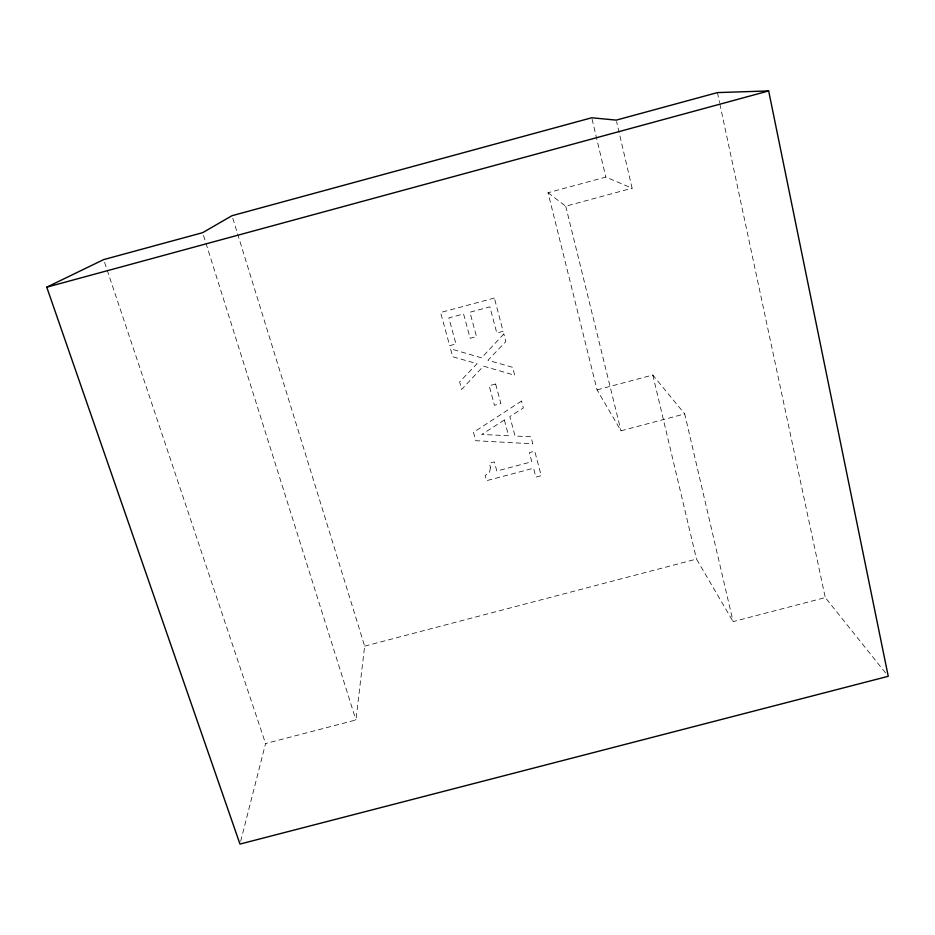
<?xml version="1.0" encoding="UTF-8"?>
<svg xmlns="http://www.w3.org/2000/svg" width="935" height="935" viewBox="0 0 935 935"><rect width="100%" height="100%" fill="white"/><g stroke="black" fill="none" stroke-linecap="round" stroke-linejoin="round"><path stroke-width="0.7" stroke-dasharray="4.67 3.51" d="M240.692 841.278L265.575 743.547L355.931 719.985L364.65 646.132L232.441 217.107M885.55 672.919L825.278 597.57L733.11 621.611L684.712 413.913L620.992 430.825L597.068 389.872L548.039 192.739L605.822 177.077L632.118 188.239L616.574 121.55M548.039 192.739L565.722 206.203L632.118 188.239M597.068 389.872L652.805 375.017L684.712 413.913M364.65 646.132L696.505 559.072L733.11 621.611M104.58 262.373L265.575 743.547M203.503 235.456L355.931 719.985M565.722 206.203L620.992 430.825M592.077 119.166L605.822 177.077M652.805 375.017L696.505 559.072M717.414 92.6L719.553 102.581M719.856 104.007L825.278 597.57M490.419 467.769L489.496 472.537L485.125 475.471L486.551 480.683L533.546 468.225L535.895 477.107L541.213 475.693L534.75 451.184L529.409 452.61L531.828 461.75L496.836 471.03L494.358 461.913L489.578 463.187L490.419 467.769M503.836 333.97L481.583 357.836L450.53 348.802L452.727 356.773L477.06 363.692L459.623 381.912L461.68 389.404L483.43 366.123L514.729 375.262L512.637 367.315L487.953 360.279L505.847 341.555L503.836 333.97M521.531 401.045L473.472 432.356L475.763 440.701L532.821 443.844L530.94 436.727L515.045 436.026L509.844 416.531L523.355 407.952L521.531 401.045M504.374 420.014L481.7 434.459L508.593 435.733L504.374 420.014M494.37 298.043L440.572 312.512L449.677 345.658L455.988 343.963L448.858 317.888L463.573 313.938L470.153 338.26L476.476 336.565L469.919 312.232L489.882 306.855L496.812 333.012L503.135 331.306L494.37 298.043M495.643 384.016L489.204 385.746L494.463 405.299L500.891 403.593L495.643 384.016"/><path stroke-width="1.4" d="M46.75 287.174L103.656 259.603L202.626 232.675L232.009 215.704L591.738 117.763L616.247 120.124L717.414 92.6L768.663 90.929L888.25 676.297L239.979 844.071L46.75 287.174L768.663 90.929"/></g></svg>
